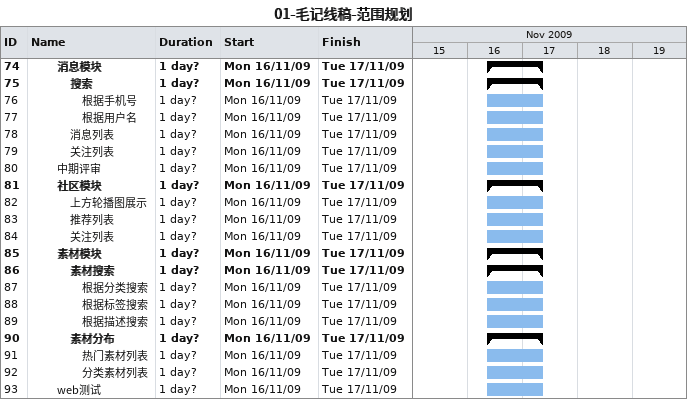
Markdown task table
01-毛记线稿-范围规划

| ID | Level | Task | Duration | Start | Finish |
|---|---|---|---|---|---|
| 74 | 3 | **消息模块** | 1d? | 2009-11-16 | 2009-11-17 |
| 75 | 4 | **搜索** | 1d? | 2009-11-16 | 2009-11-17 |
| 76 | 5 | 根据手机号 | 1d? | 2009-11-16 | 2009-11-17 |
| 77 | 5 | 根据用户名 | 1d? | 2009-11-16 | 2009-11-17 |
| 78 | 4 | 消息列表 | 1d? | 2009-11-16 | 2009-11-17 |
| 79 | 4 | 关注列表 | 1d? | 2009-11-16 | 2009-11-17 |
| 80 | 3 | 中期评审 | 1d? | 2009-11-16 | 2009-11-17 |
| 81 | 3 | **社区模块** | 1d? | 2009-11-16 | 2009-11-17 |
| 82 | 4 | 上方轮播图展示 | 1d? | 2009-11-16 | 2009-11-17 |
| 83 | 4 | 推荐列表 | 1d? | 2009-11-16 | 2009-11-17 |
| 84 | 4 | 关注列表 | 1d? | 2009-11-16 | 2009-11-17 |
| 85 | 3 | **素材模块** | 1d? | 2009-11-16 | 2009-11-17 |
| 86 | 4 | **素材搜索** | 1d? | 2009-11-16 | 2009-11-17 |
| 87 | 5 | 根据分类搜索 | 1d? | 2009-11-16 | 2009-11-17 |
| 88 | 5 | 根据标签搜索 | 1d? | 2009-11-16 | 2009-11-17 |
| 89 | 5 | 根据描述搜索 | 1d? | 2009-11-16 | 2009-11-17 |
| 90 | 4 | **素材分布** | 1d? | 2009-11-16 | 2009-11-17 |
| 91 | 5 | 热门素材列表 | 1d? | 2009-11-16 | 2009-11-17 |
| 92 | 5 | 分类素材列表 | 1d? | 2009-11-16 | 2009-11-17 |
| 93 | 3 | web测试 | 1d? | 2009-11-16 | 2009-11-17 |
